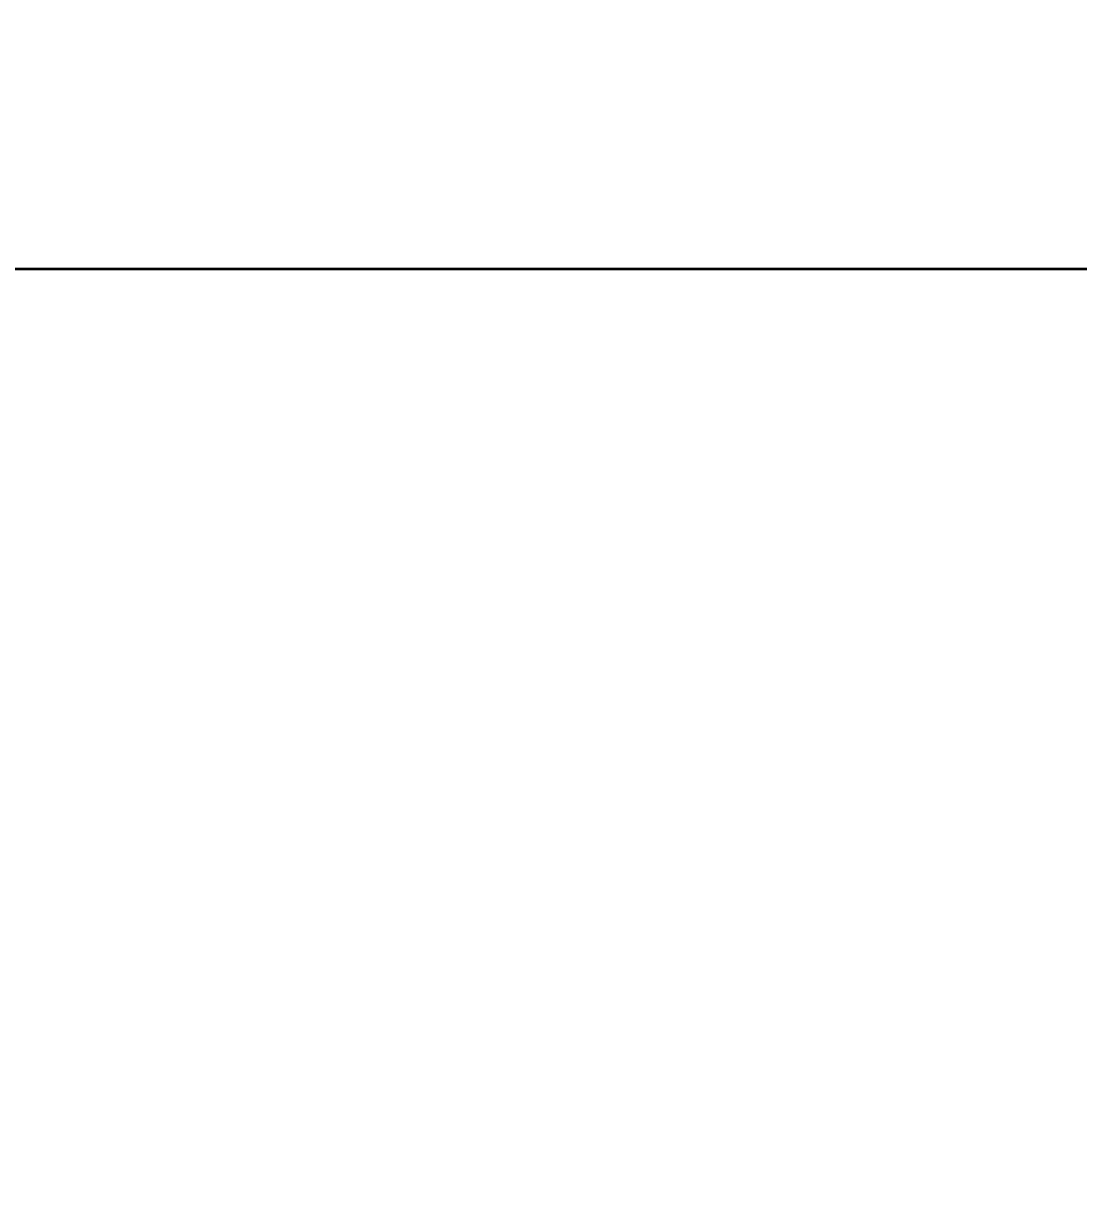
# Model space of a CAD drawing. Extents: x 757 to 8510, y -6585 to 527.
# Drawn here: x 1969.1 to 2229.6, y -1097.3 to -811 of the extents above; entities that cross this region are included whole.
import ezdxf

# ---------------------------------------------------------------- set-up
doc = ezdxf.new("R2010")
doc.units = 0
doc.header["$MEASUREMENT"] = 0
doc.layers.add('云线-1A', color=6, linetype='CONTINUOUS')

msp = doc.modelspace()

# ---------------------------------------------------------------- linework, layer by layer
at = {"layer": '云线-1A', "color": 1, "lineweight": 35}
msp.add_line((7953.9, -871.65), (1023.5, -871.65), dxfattribs=at)

doc.saveas('drawing.dxf')
